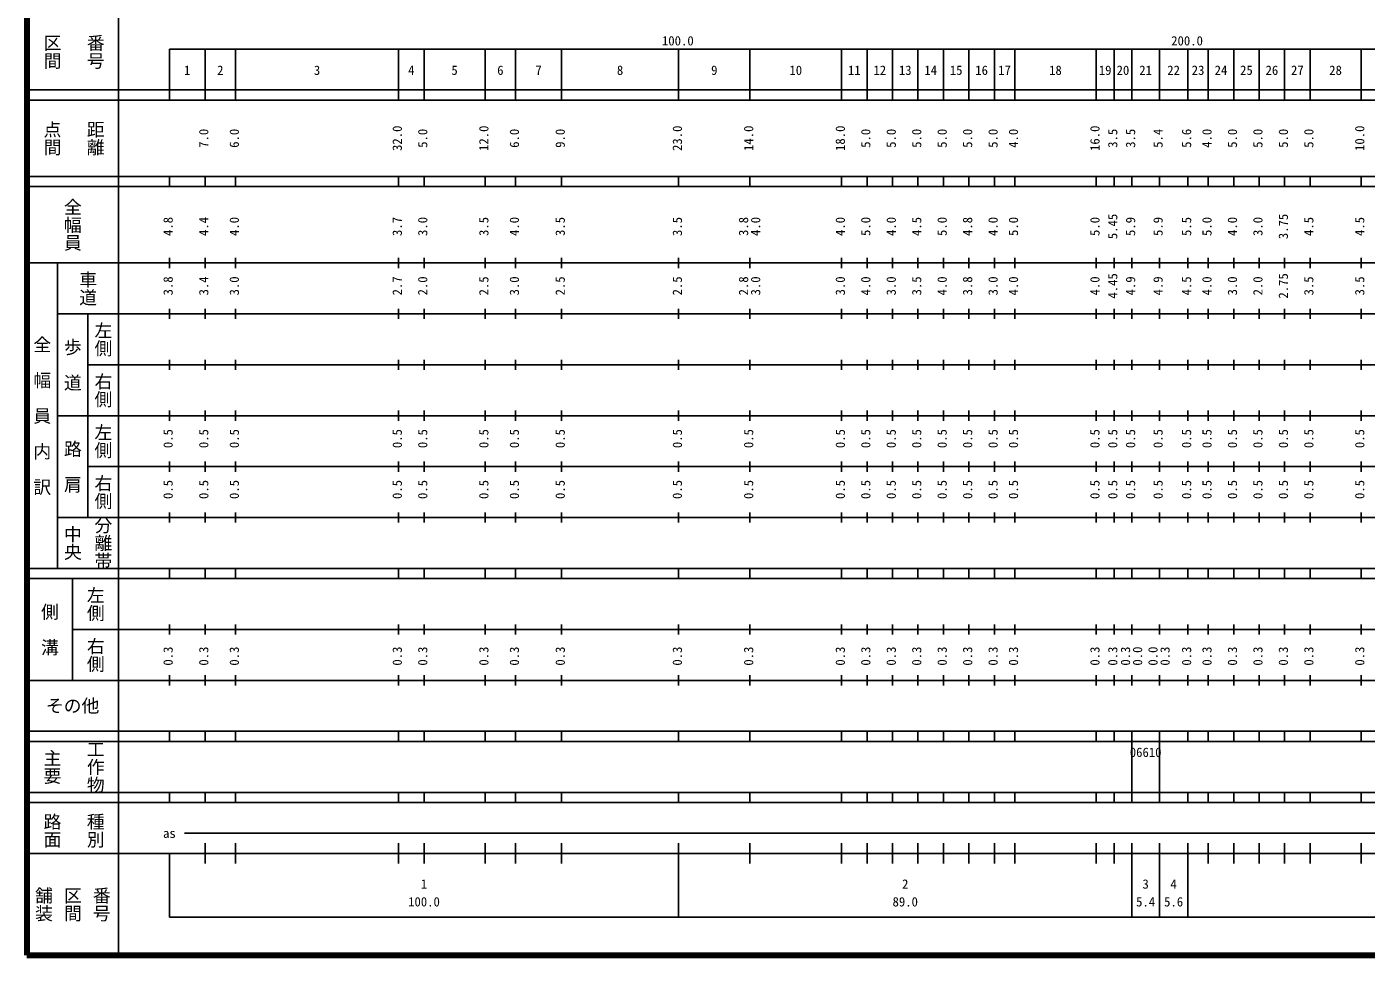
# Model space of a CAD drawing. Units: millimetres on the paper. Extents: x 40 to 680, y 20 to 380.
# Drawn here: x 40 to 303, y 20 to 202.4 of the extents above; entities that cross this region are included whole.
import ezdxf
from ezdxf.enums import TextEntityAlignment as Align

# ---------------------------------------------------------------- set-up
doc = ezdxf.new("R2010")
doc.units = ezdxf.units.MM
doc.layers.add('M-BGD-EXST', color=7, linetype='Continuous', lineweight=25)
doc.layers.add('M-TTL', color=2, linetype='Continuous', lineweight=140)
doc.styles.add('@ＭＳ ゴシック', font='')
doc.styles.add('ＭＳ ゴシック', font='')
doc.styles.get('@ＭＳ ゴシック').set_extended_font_data('@MS Gothic')
doc.styles.get('ＭＳ ゴシック').set_extended_font_data('MS Gothic')

msp = doc.modelspace()

# ---------------------------------------------------------------- linework, layer by layer
at = {"layer": 'M-BGD-EXST'}
for p, q in [((58, 370), (58, 20)), ((68, 198), (579, 198)), ((68, 198), (68, 188)), ((75, 188), (75, 198)), ((81, 188), (81, 198)), ((113, 188), (113, 198)), ((118, 188), (118, 198)), ((130, 188), (130, 198)), ((136, 188), (136, 198)), ((145, 188), (145, 198)), ((168, 188), (168, 198)), ((182, 188), (182, 198)), ((200, 188), (200, 198)), ((205, 188), (205, 198)), ((210, 188), (210, 198)), ((215, 188), (215, 198)), ((220, 188), (220, 198)), ((225, 188), (225, 198)), ((230, 188), (230, 198)), ((234, 188), (234, 198)), ((250, 188), (250, 198)), ((253.5, 188), (253.5, 198)), ((257, 188), (257, 198)), ((262.4, 188), (262.4, 198)), ((268, 188), (268, 198)), ((272, 188), (272, 198)), ((277, 188), (277, 198)), ((282, 188), (282, 198)), ((287, 188), (287, 198)), ((292, 188), (292, 198)), ((302, 188), (302, 198)), ((40, 190), (579, 190)), ((40, 188), (579, 188)), ((40, 173), (579, 173)), ((40, 171), (579, 171)), ((68, 171), (68, 173)), ((75, 171), (75, 173)), ((81, 171), (81, 173)), ((113, 171), (113, 173)), ((118, 171), (118, 173)), ((130, 171), (130, 173)), ((136, 171), (136, 173)), ((145, 171), (145, 173)), ((168, 171), (168, 173)), ((182, 171), (182, 173)), ((200, 171), (200, 173)), ((205, 171), (205, 173)), ((210, 171), (210, 173)), ((215, 171), (215, 173)), ((220, 171), (220, 173)), ((225, 171), (225, 173)), ((230, 171), (230, 173)), ((234, 171), (234, 173)), ((250, 171), (250, 173)), ((253.5, 171), (253.5, 173)), ((257, 171), (257, 173)), ((262.4, 171), (262.4, 173)), ((268, 171), (268, 173)), ((272, 171), (272, 173)), ((277, 171), (277, 173)), ((282, 171), (282, 173)), ((287, 171), (287, 173)), ((292, 171), (292, 173)), ((302, 171), (302, 173)), ((40, 156), (579, 156)), ((46, 96), (46, 156)), ((68, 155), (68, 157)), ((75, 155), (75, 157)), ((81, 155), (81, 157)), ((113, 155), (113, 157)), ((118, 155), (118, 157)), ((130, 155), (130, 157)), ((136, 155), (136, 157)), ((145, 155), (145, 157)), ((168, 155), (168, 157)), ((182, 155), (182, 157)), ((200, 155), (200, 157)), ((205, 155), (205, 157)), ((210, 155), (210, 157)), ((215, 155), (215, 157)), ((220, 155), (220, 157)), ((225, 155), (225, 157)), ((230, 155), (230, 157)), ((234, 155), (234, 157)), ((250, 155), (250, 157)), ((253.5, 155), (253.5, 157)), ((257, 155), (257, 157)), ((262.4, 155), (262.4, 157)), ((268, 155), (268, 157)), ((272, 155), (272, 157)), ((277, 155), (277, 157)), ((282, 155), (282, 157)), ((287, 155), (287, 157)), ((292, 155), (292, 157)), ((302, 155), (302, 157)), ((46, 146), (579, 146)), ((52, 146), (52, 106)), ((68, 145), (68, 147)), ((75, 145), (75, 147)), ((81, 145), (81, 147)), ((113, 145), (113, 147)), ((118, 145), (118, 147)), ((130, 145), (130, 147)), ((136, 145), (136, 147)), ((145, 145), (145, 147)), ((168, 145), (168, 147)), ((182, 145), (182, 147)), ((200, 145), (200, 147)), ((205, 145), (205, 147)), ((210, 145), (210, 147)), ((215, 145), (215, 147)), ((220, 145), (220, 147)), ((225, 145), (225, 147)), ((230, 145), (230, 147)), ((234, 145), (234, 147)), ((250, 145), (250, 147)), ((253.5, 145), (253.5, 147)), ((257, 145), (257, 147)), ((262.4, 145), (262.4, 147)), ((268, 145), (268, 147)), ((272, 145), (272, 147)), ((277, 145), (277, 147)), ((282, 145), (282, 147)), ((287, 145), (287, 147)), ((292, 145), (292, 147)), ((302, 145), (302, 147)), ((68, 135), (68, 137)), ((75, 135), (75, 137)), ((81, 135), (81, 137)), ((113, 135), (113, 137)), ((118, 135), (118, 137)), ((130, 135), (130, 137)), ((136, 135), (136, 137)), ((145, 135), (145, 137)), ((168, 135), (168, 137)), ((182, 135), (182, 137)), ((200, 135), (200, 137)), ((205, 135), (205, 137)), ((210, 135), (210, 137)), ((215, 135), (215, 137)), ((220, 135), (220, 137)), ((225, 135), (225, 137)), ((230, 135), (230, 137)), ((234, 135), (234, 137)), ((250, 135), (250, 137)), ((253.5, 135), (253.5, 137)), ((257, 135), (257, 137)), ((262.4, 135), (262.4, 137)), ((268, 135), (268, 137)), ((272, 135), (272, 137)), ((277, 135), (277, 137)), ((282, 135), (282, 137)), ((287, 135), (287, 137)), ((292, 135), (292, 137)), ((302, 135), (302, 137)), ((52, 136), (579, 136)), ((68, 125), (68, 127)), ((75, 125), (75, 127)), ((81, 125), (81, 127)), ((113, 125), (113, 127)), ((118, 125), (118, 127)), ((130, 125), (130, 127)), ((136, 125), (136, 127)), ((145, 125), (145, 127)), ((168, 125), (168, 127)), ((182, 125), (182, 127)), ((200, 125), (200, 127)), ((205, 125), (205, 127)), ((210, 125), (210, 127)), ((215, 125), (215, 127)), ((220, 125), (220, 127)), ((225, 125), (225, 127)), ((230, 125), (230, 127)), ((234, 125), (234, 127)), ((250, 125), (250, 127)), ((253.5, 125), (253.5, 127)), ((257, 125), (257, 127)), ((262.4, 125), (262.4, 127)), ((268, 125), (268, 127)), ((272, 125), (272, 127)), ((277, 125), (277, 127)), ((282, 125), (282, 127)), ((287, 125), (287, 127)), ((292, 125), (292, 127)), ((302, 125), (302, 127)), ((46, 126), (579, 126)), ((52, 116), (579, 116)), ((68, 115), (68, 117)), ((75, 115), (75, 117)), ((81, 115), (81, 117)), ((113, 115), (113, 117)), ((118, 115), (118, 117)), ((130, 115), (130, 117)), ((136, 115), (136, 117)), ((145, 115), (145, 117)), ((168, 115), (168, 117)), ((182, 115), (182, 117)), ((200, 115), (200, 117)), ((205, 115), (205, 117)), ((210, 115), (210, 117)), ((215, 115), (215, 117)), ((220, 115), (220, 117)), ((225, 115), (225, 117)), ((230, 115), (230, 117)), ((234, 115), (234, 117)), ((250, 115), (250, 117)), ((253.5, 115), (253.5, 117)), ((257, 115), (257, 117)), ((262.4, 115), (262.4, 117)), ((268, 115), (268, 117)), ((272, 115), (272, 117)), ((277, 115), (277, 117)), ((282, 115), (282, 117)), ((287, 115), (287, 117)), ((292, 115), (292, 117)), ((302, 115), (302, 117)), ((46, 106), (579, 106)), ((68, 105), (68, 107)), ((75, 105), (75, 107)), ((81, 105), (81, 107)), ((113, 105), (113, 107)), ((118, 105), (118, 107)), ((130, 105), (130, 107)), ((136, 105), (136, 107)), ((145, 105), (145, 107)), ((168, 105), (168, 107)), ((182, 105), (182, 107)), ((200, 105), (200, 107)), ((205, 105), (205, 107)), ((210, 105), (210, 107)), ((215, 105), (215, 107)), ((220, 105), (220, 107)), ((225, 105), (225, 107)), ((230, 105), (230, 107)), ((234, 105), (234, 107)), ((250, 105), (250, 107)), ((253.5, 105), (253.5, 107)), ((257, 105), (257, 107)), ((262.4, 105), (262.4, 107)), ((268, 105), (268, 107)), ((272, 105), (272, 107)), ((277, 105), (277, 107)), ((282, 105), (282, 107)), ((287, 105), (287, 107)), ((292, 105), (292, 107)), ((302, 105), (302, 107)), ((40, 96), (579, 96)), ((68, 94), (68, 96)), ((75, 94), (75, 96)), ((81, 94), (81, 96)), ((113, 94), (113, 96)), ((118, 94), (118, 96)), ((130, 94), (130, 96)), ((136, 94), (136, 96)), ((145, 94), (145, 96)), ((168, 94), (168, 96)), ((182, 94), (182, 96)), ((200, 94), (200, 96)), ((205, 94), (205, 96)), ((210, 94), (210, 96)), ((215, 94), (215, 96)), ((220, 94), (220, 96)), ((225, 94), (225, 96)), ((230, 94), (230, 96)), ((234, 94), (234, 96)), ((250, 94), (250, 96)), ((253.5, 94), (253.5, 96)), ((257, 94), (257, 96)), ((262.4, 94), (262.4, 96)), ((268, 94), (268, 96)), ((272, 94), (272, 96)), ((277, 94), (277, 96)), ((282, 94), (282, 96)), ((287, 94), (287, 96)), ((292, 94), (292, 96)), ((302, 94), (302, 96)), ((40, 94), (579, 94)), ((49, 94), (49, 74)), ((68, 83), (68, 85)), ((75, 83), (75, 85)), ((81, 83), (81, 85)), ((113, 83), (113, 85)), ((118, 83), (118, 85)), ((130, 83), (130, 85)), ((136, 83), (136, 85)), ((145, 83), (145, 85)), ((168, 83), (168, 85)), ((182, 83), (182, 85)), ((200, 83), (200, 85)), ((205, 83), (205, 85)), ((210, 83), (210, 85)), ((215, 83), (215, 85)), ((220, 83), (220, 85)), ((225, 83), (225, 85)), ((230, 83), (230, 85)), ((234, 83), (234, 85)), ((250, 83), (250, 85)), ((253.5, 83), (253.5, 85)), ((257, 83), (257, 85)), ((262.4, 83), (262.4, 85)), ((268, 83), (268, 85)), ((272, 83), (272, 85)), ((277, 83), (277, 85)), ((282, 83), (282, 85)), ((287, 83), (287, 85)), ((292, 83), (292, 85)), ((302, 83), (302, 85)), ((49, 84), (579, 84)), ((40, 74), (579, 74)), ((68, 73), (68, 75)), ((75, 73), (75, 75)), ((81, 73), (81, 75)), ((113, 73), (113, 75)), ((118, 73), (118, 75)), ((130, 73), (130, 75)), ((136, 73), (136, 75)), ((145, 73), (145, 75)), ((168, 73), (168, 75)), ((182, 73), (182, 75)), ((200, 73), (200, 75)), ((205, 73), (205, 75)), ((210, 73), (210, 75)), ((215, 73), (215, 75)), ((220, 73), (220, 75)), ((225, 73), (225, 75)), ((230, 73), (230, 75)), ((234, 73), (234, 75)), ((250, 73), (250, 75)), ((253.5, 73), (253.5, 75)), ((257, 73), (257, 75)), ((262.4, 73), (262.4, 75)), ((268, 73), (268, 75)), ((272, 73), (272, 75)), ((277, 73), (277, 75)), ((282, 73), (282, 75)), ((287, 73), (287, 75)), ((292, 73), (292, 75)), ((302, 73), (302, 75)), ((40, 64), (579, 64)), ((68, 62), (68, 64)), ((75, 62), (75, 64)), ((81, 62), (81, 64)), ((113, 62), (113, 64)), ((118, 62), (118, 64)), ((130, 62), (130, 64)), ((136, 62), (136, 64)), ((145, 62), (145, 64)), ((168, 62), (168, 64)), ((182, 62), (182, 64)), ((200, 62), (200, 64)), ((205, 62), (205, 64)), ((210, 62), (210, 64)), ((215, 62), (215, 64)), ((220, 62), (220, 64)), ((225, 62), (225, 64)), ((230, 62), (230, 64)), ((234, 62), (234, 64)), ((250, 62), (250, 64)), ((253.5, 62), (253.5, 64)), ((257, 62), (257, 64)), ((262.4, 62), (262.4, 64)), ((268, 62), (268, 64)), ((272, 62), (272, 64)), ((277, 62), (277, 64)), ((282, 62), (282, 64)), ((287, 62), (287, 64)), ((292, 62), (292, 64)), ((302, 62), (302, 64)), ((40, 62), (579, 62)), ((257, 52), (257, 62)), ((262.4, 52), (262.4, 62)), ((40, 52), (579, 52)), ((40, 50), (579, 50)), ((68, 50), (68, 52)), ((75, 50), (75, 52)), ((81, 50), (81, 52)), ((113, 50), (113, 52)), ((118, 50), (118, 52)), ((130, 50), (130, 52)), ((136, 50), (136, 52)), ((145, 50), (145, 52)), ((168, 50), (168, 52)), ((182, 50), (182, 52)), ((200, 50), (200, 52)), ((205, 50), (205, 52)), ((210, 50), (210, 52)), ((215, 50), (215, 52)), ((220, 50), (220, 52)), ((225, 50), (225, 52)), ((230, 50), (230, 52)), ((234, 50), (234, 52)), ((250, 50), (250, 52)), ((253.5, 50), (253.5, 52)), ((257, 50), (257, 52)), ((262.4, 50), (262.4, 52)), ((268, 50), (268, 52)), ((272, 50), (272, 52)), ((277, 50), (277, 52)), ((282, 50), (282, 52)), ((287, 50), (287, 52)), ((292, 50), (292, 52)), ((302, 50), (302, 52)), ((71, 44), (565, 44)), ((40, 40), (579, 40)), ((68, 40), (68, 27.5)), ((75, 38), (75, 42)), ((81, 38), (81, 42)), ((113, 38), (113, 42)), ((118, 38), (118, 42)), ((130, 38), (130, 42)), ((136, 38), (136, 42)), ((145, 38), (145, 42)), ((168, 27.5), (168, 42)), ((182, 38), (182, 42)), ((200, 38), (200, 42)), ((205, 38), (205, 42)), ((210, 38), (210, 42)), ((215, 38), (215, 42)), ((220, 38), (220, 42)), ((225, 38), (225, 42)), ((230, 38), (230, 42)), ((234, 38), (234, 42)), ((250, 38), (250, 42)), ((253.5, 38), (253.5, 42)), ((257, 27.5), (257, 42)), ((262.4, 27.5), (262.4, 42)), ((268, 27.5), (268, 42)), ((272, 38), (272, 42)), ((277, 38), (277, 42)), ((282, 38), (282, 42)), ((287, 38), (287, 42)), ((292, 38), (292, 42)), ((302, 38), (302, 42)), ((68, 27.5), (579, 27.5))]:
    msp.add_line(p, q, dxfattribs=at)
at = {"layer": 'M-TTL'}
for p, q in [((40, 380), (40, 20)), ((40, 20), (680, 20))]:
    msp.add_line(p, q, dxfattribs=at)

# ---------------------------------------------------------------- texts
at = {"layer": 'M-BGD-EXST', "style": '@ＭＳ ゴシック'}
for s, p in [('区間', (45, 197.5)), ('番号', (53.5, 197.5)), ('点間', (45, 180.5)), ('距離', (53.5, 180.5)), ('全幅員', (49, 163.5)), ('車道', (52, 151)), ('左側', (55, 141)), ('全\u3000幅\u3000員\u3000内\u3000訳', (43, 126)), ('歩\u3000道', (49, 136)), ('右側', (55, 131)), ('左側', (55, 121)), ('路\u3000肩', (49, 116)), ('右側', (55, 111)), ('分離帯', (55, 101)), ('中央', (49, 101)), ('左側', (53.5, 89)), ('側\u3000溝', (44.5, 84)), ('右側', (53.5, 79)), ('工作物', (53.5, 57)), ('主要', (45, 57)), ('路面', (45, 44.5)), ('種別', (53.5, 44.5)), ('舗装', (43.333, 30)), ('区間', (49, 30)), ('番号', (54.667, 30))]:
    msp.add_text(s, height=2.566, rotation=270, dxfattribs=at).set_placement(p, align=Align.MIDDLE_CENTER)
at = {"layer": 'M-BGD-EXST', "style": 'ＭＳ ゴシック'}
for s, p in [('100.0', (167.844, 198.195)), ('200.0', (267.844, 198.195)), ('1', (71.5, 192.405)), ('2', (78, 192.405)), ('3', (97, 192.405)), ('4', (115.5, 192.405)), ('5', (124, 192.405)), ('6', (133, 192.405)), ('7', (140.5, 192.405)), ('8', (156.5, 192.405)), ('9', (175, 192.405)), ('10', (191, 192.405)), ('11', (202.5, 192.405)), ('12', (207.5, 192.405)), ('13', (212.5, 192.405)), ('14', (217.5, 192.405)), ('15', (222.5, 192.405)), ('16', (227.5, 192.405)), ('17', (232, 192.405)), ('18', (242, 192.405)), ('19', (251.75, 192.405)), ('20', (255.25, 192.405)), ('21', (259.7, 192.405)), ('22', (265.2, 192.405)), ('23', (270, 192.405)), ('24', (274.5, 192.405)), ('25', (279.5, 192.405)), ('26', (284.5, 192.405)), ('27', (289.5, 192.405)), ('28', (297, 192.405)), ('as', (68, 42.5)), ('1', (118, 32.523)), ('2', (212.5, 32.523)), ('3', (259.7, 32.523)), ('4', (265.2, 32.523)), ('100.0', (118, 29.033)), ('89.0', (212.5, 29.033)), ('5.4', (259.7, 29.033)), ('5.6', (265.2, 29.033))]:
    msp.add_text(s, height=1.833, dxfattribs=at).set_placement(p, align=Align.BOTTOM_CENTER)
for s, p in [('7.0', (76.203, 180.5)), ('6.0', (82.203, 180.5)), ('32.0', (114.203, 180.5)), ('5.0', (119.203, 180.5)), ('12.0', (131.203, 180.5)), ('6.0', (137.203, 180.5)), ('9.0', (146.203, 180.5)), ('23.0', (169.203, 180.5)), ('14.0', (183.203, 180.5)), ('18.0', (201.203, 180.5)), ('5.0', (206.203, 180.5)), ('5.0', (211.203, 180.5)), ('5.0', (216.203, 180.5)), ('5.0', (221.203, 180.5)), ('5.0', (226.203, 180.5)), ('5.0', (231.203, 180.5)), ('4.0', (235.203, 180.5)), ('16.0', (251.203, 180.5)), ('3.5', (254.703, 180.5)), ('3.5', (258.203, 180.5)), ('5.4', (263.603, 180.5)), ('5.6', (269.203, 180.5)), ('4.0', (273.203, 180.5)), ('5.0', (278.203, 180.5)), ('5.0', (283.203, 180.5)), ('5.0', (288.203, 180.5)), ('5.0', (293.203, 180.5)), ('10.0', (303.203, 180.5)), ('4.8', (69.203, 163.174)), ('4.4', (76.203, 163.174)), ('4.0', (82.203, 163.174)), ('3.7', (114.203, 163.174)), ('3.0', (119.203, 163.174)), ('3.5', (131.203, 163.174)), ('4.0', (137.203, 163.174)), ('3.5', (146.203, 163.174)), ('3.5', (169.203, 163.174)), ('3.8', (182.203, 163.174)), ('4.0', (184.573, 163.174)), ('4.0', (201.203, 163.174)), ('5.0', (206.203, 163.174)), ('4.0', (211.203, 163.174)), ('4.5', (216.203, 163.174)), ('5.0', (221.203, 163.174)), ('4.8', (226.203, 163.174)), ('4.0', (231.203, 163.174)), ('5.0', (235.203, 163.174)), ('5.0', (251.203, 163.174)), ('5.45', (254.703, 163.174)), ('5.9', (258.203, 163.174)), ('5.9', (263.603, 163.174)), ('5.5', (269.203, 163.174)), ('5.0', (273.203, 163.174)), ('4.0', (278.203, 163.174)), ('3.0', (283.203, 163.174)), ('3.75', (288.203, 163.174)), ('4.5', (293.203, 163.174)), ('4.5', (303.203, 163.174)), ('3.8', (69.203, 151.5)), ('3.4', (76.203, 151.5)), ('3.0', (82.203, 151.5)), ('2.7', (114.203, 151.5)), ('2.0', (119.203, 151.5)), ('2.5', (131.203, 151.5)), ('3.0', (137.203, 151.5)), ('2.5', (146.203, 151.5)), ('2.5', (169.203, 151.5)), ('2.8', (182.203, 151.5)), ('3.0', (184.573, 151.5)), ('3.0', (201.203, 151.5)), ('4.0', (206.203, 151.5)), ('3.0', (211.203, 151.5)), ('3.5', (216.203, 151.5)), ('4.0', (221.203, 151.5)), ('3.8', (226.203, 151.5)), ('3.0', (231.203, 151.5)), ('4.0', (235.203, 151.5)), ('4.0', (251.203, 151.5)), ('4.45', (254.703, 151.5)), ('4.9', (258.203, 151.5)), ('4.9', (263.603, 151.5)), ('4.5', (269.203, 151.5)), ('4.0', (273.203, 151.5)), ('3.0', (278.203, 151.5)), ('2.0', (283.203, 151.5)), ('2.75', (288.203, 151.5)), ('3.5', (293.203, 151.5)), ('3.5', (303.203, 151.5)), ('0.5', (69.203, 121.5)), ('0.5', (76.203, 121.5)), ('0.5', (82.203, 121.5)), ('0.5', (114.203, 121.5)), ('0.5', (119.203, 121.5)), ('0.5', (131.203, 121.5)), ('0.5', (137.203, 121.5)), ('0.5', (146.203, 121.5)), ('0.5', (169.203, 121.5)), ('0.5', (183.203, 121.5)), ('0.5', (201.203, 121.5)), ('0.5', (206.203, 121.5)), ('0.5', (211.203, 121.5)), ('0.5', (216.203, 121.5)), ('0.5', (221.203, 121.5)), ('0.5', (226.203, 121.5)), ('0.5', (231.203, 121.5)), ('0.5', (235.203, 121.5)), ('0.5', (251.203, 121.5)), ('0.5', (254.703, 121.5)), ('0.5', (258.203, 121.5)), ('0.5', (263.603, 121.5)), ('0.5', (269.203, 121.5)), ('0.5', (273.203, 121.5)), ('0.5', (278.203, 121.5)), ('0.5', (283.203, 121.5)), ('0.5', (288.203, 121.5)), ('0.5', (293.203, 121.5)), ('0.5', (303.203, 121.5)), ('0.5', (69.203, 111.5)), ('0.5', (76.203, 111.5)), ('0.5', (82.203, 111.5)), ('0.5', (114.203, 111.5)), ('0.5', (119.203, 111.5)), ('0.5', (131.203, 111.5)), ('0.5', (137.203, 111.5)), ('0.5', (146.203, 111.5)), ('0.5', (169.203, 111.5)), ('0.5', (183.203, 111.5)), ('0.5', (201.203, 111.5)), ('0.5', (206.203, 111.5)), ('0.5', (211.203, 111.5)), ('0.5', (216.203, 111.5)), ('0.5', (221.203, 111.5)), ('0.5', (226.203, 111.5)), ('0.5', (231.203, 111.5)), ('0.5', (235.203, 111.5)), ('0.5', (251.203, 111.5)), ('0.5', (254.703, 111.5)), ('0.5', (258.203, 111.5)), ('0.5', (263.603, 111.5)), ('0.5', (269.203, 111.5)), ('0.5', (273.203, 111.5)), ('0.5', (278.203, 111.5)), ('0.5', (283.203, 111.5)), ('0.5', (288.203, 111.5)), ('0.5', (293.203, 111.5)), ('0.5', (303.203, 111.5)), ('0.3', (69.203, 78.764)), ('0.3', (76.203, 78.764)), ('0.3', (82.203, 78.764)), ('0.3', (114.203, 78.764)), ('0.3', (119.203, 78.764)), ('0.3', (131.203, 78.764)), ('0.3', (137.203, 78.764)), ('0.3', (146.203, 78.764)), ('0.3', (169.203, 78.764)), ('0.3', (183.203, 78.764)), ('0.3', (201.203, 78.764)), ('0.3', (206.203, 78.764)), ('0.3', (211.203, 78.764)), ('0.3', (216.203, 78.764)), ('0.3', (221.203, 78.764)), ('0.3', (226.203, 78.764)), ('0.3', (231.203, 78.764)), ('0.3', (235.203, 78.764)), ('0.3', (251.203, 78.764)), ('0.3', (254.703, 78.764)), ('0.3', (257.203, 78.764)), ('0.0', (259.573, 78.764)), ('0.0', (262.603, 78.764)), ('0.3', (264.973, 78.764)), ('0.3', (269.203, 78.764)), ('0.3', (273.203, 78.764)), ('0.3', (278.203, 78.764)), ('0.3', (283.203, 78.764)), ('0.3', (288.203, 78.764)), ('0.3', (293.203, 78.764)), ('0.3', (303.203, 78.764))]:
    msp.add_text(s, height=1.833, rotation=90, dxfattribs=at).set_placement(p, align=Align.BOTTOM_CENTER)
msp.add_text('その他', height=2.566, dxfattribs=at).set_placement((49, 69), align=Align.MIDDLE_CENTER)
msp.add_text('06610', height=1.833, dxfattribs=at).set_placement((256.596, 58.405), align=Align.BOTTOM_LEFT)

doc.saveas('drawing.dxf')
